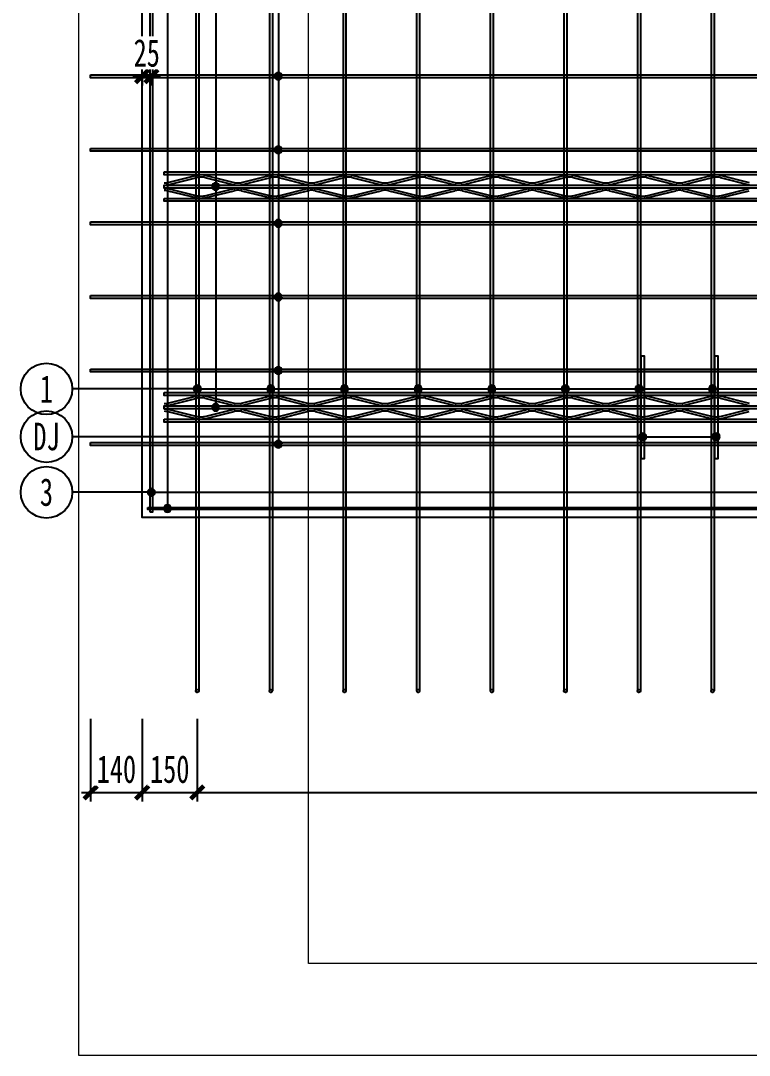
# Model space of a CAD drawing. Extents: x -524 to 129100, y -10500 to 1.
# Drawn here: x 68393 to 70372, y -10500 to -7687 of the extents above; entities that cross this region are included whole.
import ezdxf

# ---------------------------------------------------------------- set-up
doc = ezdxf.new("R2010")
doc.units = 0
doc.header["$LTSCALE"] = 250
doc.linetypes.add('BeePC_CENTER', pattern=[2, 1.25, -0.25, 0.25, -0.25])
doc.layers.get('0').update_dxf_attribs({"linetype": 'CONTINUOUS'})
doc.layers.get('Defpoints').update_dxf_attribs({"linetype": 'CONTINUOUS'})
for name, color, linetype in [('BeePC-CC', 171, 'CONTINUOUS'), ('BeePC-CCBZ', 110, 'CONTINUOUS'), ('BeePC-GJ-LEVEL', 141, 'CONTINUOUS'), ('BeePC-GJ-Truss', 185, 'CONTINUOUS'), ('BeePC-TONG-ZT', 50, 'CONTINUOUS')]:
    doc.layers.add(name, color=color, linetype=linetype)
doc.layers.add('G-ANNO-TTLB', color=7, linetype='CONTINUOUS', lineweight=9)
doc.layers.add('G-ANNO-TTLB-THIN', color=7, linetype='CONTINUOUS', lineweight=9)
doc.styles.add('BeePC_Dim', font='simfang.ttf', dxfattribs={"width": 0.7})
doc.styles.add('通用样式', font='simfang.ttf', dxfattribs={"width": 0.7})
doc.dimstyles.new('BeePC_DIM_25_25', dxfattribs={"dimtxt": 75, "dimasz": 25, "dimexe": 25, "dimexo": 0, "dimgap": 25, "dimtad": 1, "dimdec": 0, "dimzin": 0, "dimdsep": 46, "dimtxsty": 'BeePC_Dim', "dimblk": 'ARCHTICK', "dimcen": 0, "dimdle": 25, "dimclrt": 7, "dimadec": 0, "dimazin": 0, "dimtfac": 1, "dimtdec": 0, "dimtix": 1, "dimtmove": 2, "dimatfit": 3, "dimfxl": 250, "dimfxlon": 1, "dimtfill": 1, "dimtolj": 1, "dimtzin": 0, "dimarcsym": 0})

# ---------------------------------------------------------------- blocks, each defined once
blk = doc.blocks.new('A2-嗡嗡 - A2_嗡嗡-493291-DB1详图')
at = {"layer": 'G-ANNO-TTLB'}
for p, q in [((27.5, -513), (27.5, -113)), ((586.5, -513), (27.5, -513))]:
    blk.add_line(p, q, dxfattribs=at)
at = {"layer": 'G-ANNO-TTLB-THIN'}
for p, q in [((2.5, -103), (2.5, -523)), ((2.5, -523), (596.5, -523))]:
    blk.add_line(p, q, dxfattribs=at)
blk = doc.blocks.new('_ArchTick')
at = {"color": 0, "linetype": 'ByBlock', "const_width": 0.5}
blk.add_lwpolyline([(-0.71, -0.71), (0.71, 0.71)], dxfattribs=at)
blk = doc.blocks.new('*D134')
at = {"layer": 'BeePC-CCBZ', "color": 0, "lineweight": -2, "transparency": 16777216}
for p, q in [((68582.8, -9585.4), (68582.8, -9810.4)), ((68722.8, -9585.4), (68722.8, -9810.4)), ((68557.8, -9785.4), (68747.8, -9785.4))]:
    blk.add_line(p, q, dxfattribs=at)
at = {"layer": 'Defpoints', "color": 0, "transparency": 16777216}
for p in [(68722.8, -7838.4), (68582.8, -8838.4), (68722.8, -9785.4)]:
    blk.add_point(p, dxfattribs=at)
at = {"layer": 'BeePC-CCBZ', "color": 0, "lineweight": -2, "transparency": 16777216, "xscale": 25, "yscale": 25, "zscale": 25}
blk.add_blockref('_ArchTick', (68582.8, -9785.4), dxfattribs=at)
at = {"layer": 'BeePC-CCBZ', "color": 0, "lineweight": -2, "transparency": 16777216, "xscale": 25, "yscale": 25, "zscale": 25, "rotation": 180}
blk.add_blockref('_ArchTick', (68722.8, -9785.4), dxfattribs=at)
at = {"layer": 'BeePC-CCBZ', "color": 7, "linetype": 'BeePC_CENTER', "transparency": 16777216, "insert": (68652.8, -9722.5), "char_height": 75, "attachment_point": 5, "style": 'BeePC_Dim', "bg_fill": 3, "box_fill_scale": 1.1, "bg_fill_color": 256, "bg_fill_true_color": 13158600, "bg_fill_transparency": 0}
blk.add_mtext('\\A1;140', dxfattribs=at)
blk = doc.blocks.new('*D135')
at = {"layer": 'BeePC-CCBZ', "color": 0, "lineweight": -2, "transparency": 16777216}
for p, q in [((68722.8, -9585.4), (68722.8, -9810.4)), ((68872.6, -9585.4), (68872.6, -9810.4)), ((68697.8, -9785.4), (68897.6, -9785.4))]:
    blk.add_line(p, q, dxfattribs=at)
at = {"layer": 'Defpoints', "color": 0, "transparency": 16777216}
for p in [(68722.8, -7838.4), (68872.6, -7838.4), (68872.6, -9785.4)]:
    blk.add_point(p, dxfattribs=at)
at = {"layer": 'BeePC-CCBZ', "color": 0, "lineweight": -2, "transparency": 16777216, "xscale": 25, "yscale": 25, "zscale": 25}
blk.add_blockref('_ArchTick', (68722.8, -9785.4), dxfattribs=at)
at = {"layer": 'BeePC-CCBZ', "color": 0, "lineweight": -2, "transparency": 16777216, "xscale": 25, "yscale": 25, "zscale": 25, "rotation": 180}
blk.add_blockref('_ArchTick', (68872.6, -9785.4), dxfattribs=at)
at = {"layer": 'BeePC-CCBZ', "color": 7, "linetype": 'BeePC_CENTER', "transparency": 16777216, "insert": (68797.7, -9722.5), "char_height": 75, "attachment_point": 5, "style": 'BeePC_Dim', "bg_fill": 3, "box_fill_scale": 1.1, "bg_fill_color": 256, "bg_fill_true_color": 13158600, "bg_fill_transparency": 0}
blk.add_mtext('\\A1;150', dxfattribs=at)
blk = doc.blocks.new('*D136')
at = {"layer": 'BeePC-CCBZ', "color": 0, "lineweight": -2, "transparency": 16777216}
for p, q in [((68872.6, -9585.4), (68872.6, -9810.4)), ((76072.6, -9585.4), (76072.6, -9810.4)), ((68847.6, -9785.4), (76097.6, -9785.4))]:
    blk.add_line(p, q, dxfattribs=at)
at = {"layer": 'Defpoints', "color": 0, "transparency": 16777216}
for p in [(68872.6, -7838.4), (76072.6, -7838.4), (76072.6, -9785.4)]:
    blk.add_point(p, dxfattribs=at)
at = {"layer": 'BeePC-CCBZ', "color": 0, "lineweight": -2, "transparency": 16777216, "xscale": 25, "yscale": 25, "zscale": 25, "rotation": 180}
blk.add_blockref('_ArchTick', (68872.6, -9785.4), dxfattribs=at)
at = {"layer": 'BeePC-CCBZ', "color": 0, "lineweight": -2, "transparency": 16777216, "xscale": 25, "yscale": 25, "zscale": 25}
blk.add_blockref('_ArchTick', (76072.6, -9785.4), dxfattribs=at)
at = {"layer": 'BeePC-CCBZ', "color": 7, "linetype": 'BeePC_CENTER', "transparency": 16777216, "insert": (72472.6, -9722.5), "char_height": 75, "attachment_point": 5, "style": 'BeePC_Dim', "bg_fill": 3, "box_fill_scale": 1.1, "bg_fill_color": 256, "bg_fill_true_color": 13158600, "bg_fill_transparency": 0}
blk.add_mtext('\\A1;200x36=7200', dxfattribs=at)
blk = doc.blocks.new('*D141')
at = {"layer": 'BeePC-CCBZ', "color": 0, "lineweight": -2, "transparency": 16777216}
for p, q in [((76704.4, -9013.4), (76704.4, -9538.4)), ((76504.4, -9038.4), (76729.4, -9038.4)), ((76504.4, -9513.4), (76729.4, -9513.4))]:
    blk.add_line(p, q, dxfattribs=at)
at = {"layer": 'Defpoints', "color": 0, "transparency": 16777216}
for p in [(72482.6, -9038.4), (68872.6, -9513.4), (76704.4, -9513.4)]:
    blk.add_point(p, dxfattribs=at)
at = {"layer": 'BeePC-CCBZ', "color": 0, "lineweight": -2, "transparency": 16777216, "xscale": 25, "yscale": 25, "zscale": 25}
for p, rotation in [((76704.4, -9038.4), 90), ((76704.4, -9513.4), 270)]:
    blk.add_blockref('_ArchTick', p, dxfattribs=dict(at, rotation=rotation))
at = {"layer": 'BeePC-CCBZ', "color": 7, "linetype": 'BeePC_CENTER', "transparency": 16777216, "insert": (76641.5, -9275.9), "char_height": 75, "attachment_point": 5, "rotation": 90, "style": 'BeePC_Dim', "bg_fill": 3, "box_fill_scale": 1.1, "bg_fill_color": 256, "bg_fill_true_color": 13158600, "bg_fill_transparency": 0}
blk.add_mtext('\\A1;475', dxfattribs=at)
blk = doc.blocks.new('*D144')
at = {"layer": 'BeePC-CCBZ', "color": 0, "lineweight": -2, "transparency": 16777216}
for p, q in [((68772.8, -7838.4), (68697.8, -7838.4)), ((68722.8, -7838.4), (68722.8, -7863.4)), ((68747.8, -7838.4), (68747.8, -7863.4))]:
    blk.add_line(p, q, dxfattribs=at)
at = {"layer": 'Defpoints', "color": 0, "transparency": 16777216}
for p in [(68722.8, -7838.4), (68722.8, -7838.4), (68747.8, -7838.4)]:
    blk.add_point(p, dxfattribs=at)
at = {"layer": 'BeePC-CCBZ', "color": 0, "lineweight": -2, "transparency": 16777216, "xscale": 25, "yscale": 25, "zscale": 25}
blk.add_blockref('_ArchTick', (68722.8, -7838.4), dxfattribs=at)
at = {"layer": 'BeePC-CCBZ', "color": 0, "lineweight": -2, "transparency": 16777216, "xscale": 25, "yscale": 25, "zscale": 25, "rotation": 180}
blk.add_blockref('_ArchTick', (68747.8, -7838.4), dxfattribs=at)
at = {"layer": 'BeePC-CCBZ', "color": 7, "linetype": 'BeePC_CENTER', "transparency": 16777216, "insert": (68735.3, -7775.5), "char_height": 75, "attachment_point": 5, "style": 'BeePC_Dim', "bg_fill": 3, "box_fill_scale": 1.1, "bg_fill_color": 256, "bg_fill_true_color": 13158600, "bg_fill_transparency": 0}
blk.add_mtext('\\A1;25', dxfattribs=at)
blk = doc.blocks.new('BeePC_TagPoint')
h = blk.add_hatch(color=256)
edge = h.paths.add_edge_path(flags=0)
edge.add_arc((0, 0), 10, 0, 180)
edge.add_arc((0, 0), 10, 180, 360)
blk.add_lwpolyline([(10, 0, 1), (-10, 0, 1)], format="xyb", close=True)

msp = doc.modelspace()

# ---------------------------------------------------------------- linework, layer by layer
at = {"layer": 'BeePC-CC'}
for centre in [(68462.8, -8688.4), (68462.8, -8818.4), (68462.8, -8969.4)]:
    msp.add_circle(centre, 70, dxfattribs=at)

# ---------------------------------------------------------------- block references
at = {"xscale": 25, "yscale": 25, "zscale": 25}
msp.add_blockref('A2-嗡嗡 - A2_嗡嗡-493291-DB1详图', (68487.5, 2575), dxfattribs=at)

# ---------------------------------------------------------------- texts
at = {"layer": 'BeePC-CC', "char_height": 75, "attachment_point": 5, "style": '通用样式'}
for s, insert in [('1', (68462.8, -8688.4)), ('DJ', (68462.8, -8818.4)), ('3', (68462.8, -8969.4))]:
    msp.add_mtext(s, dxfattribs=dict(at, insert=insert))

# ---------------------------------------------------------------- next in the draw order: linework, layer by layer
for points in [[(70078.6, -8878.4), (70078.6, -8598.4), (70086.6, -8598.4), (70086.6, -8878.4), (70078.6, -8878.4)], [(70278.6, -8878.4), (70278.6, -8598.4), (70286.6, -8598.4), (70286.6, -8878.4), (70278.6, -8878.4)]]:
    msp.add_lwpolyline(points)
at = {"layer": 'BeePC-GJ-LEVEL'}
for points in [[(68868.6, -6167.4), (68868.6, -9509.4)], [(68876.6, -6167.4), (68876.6, -9509.4)], [(69068.6, -6167.4), (69068.6, -9509.4)], [(69076.6, -6167.4), (69076.6, -9509.4)], [(69268.6, -6167.4), (69268.6, -9509.4)], [(69276.6, -6167.4), (69276.6, -9509.4)], [(69468.6, -6167.4), (69468.6, -9509.4)], [(69476.6, -6167.4), (69476.6, -9509.4)], [(69668.6, -6167.4), (69668.6, -9509.4)], [(69676.6, -6167.4), (69676.6, -9509.4)], [(69868.6, -6167.4), (69868.6, -9509.4)], [(69876.6, -6167.4), (69876.6, -9509.4)], [(70068.6, -6167.4), (70068.6, -9509.4)], [(70076.6, -6167.4), (70076.6, -9509.4)], [(70268.6, -6167.4), (70268.6, -9509.4)], [(70276.6, -6167.4), (70276.6, -9509.4)], [(68744.8, -9023.4), (68744.8, -6653.4), (68750.8, -6653.4), (68750.8, -9023.4), (68744.8, -9023.4)], [(68582.8, -7834.4), (76432.4, -7834.4), (76432.4, -7842.4), (68582.8, -7842.4), (68582.8, -7834.4)], [(68582.8, -8034.4), (76432.4, -8034.4), (76432.4, -8042.4), (68582.8, -8042.4), (68582.8, -8034.4)], [(68582.8, -8234.4), (76432.4, -8234.4), (76432.4, -8242.4), (68582.8, -8242.4), (68582.8, -8234.4)], [(68582.8, -8434.4), (76432.4, -8434.4), (76432.4, -8442.4), (68582.8, -8442.4), (68582.8, -8434.4)], [(68582.8, -8634.4), (76432.4, -8634.4), (76432.4, -8642.4), (68582.8, -8642.4), (68582.8, -8634.4)], [(68582.8, -8834.4), (76432.4, -8834.4), (76432.4, -8842.4), (68582.8, -8842.4), (68582.8, -8834.4)], [(68737.8, -9010.4), (76227.4, -9010.4), (76227.4, -9016.4), (68737.8, -9016.4), (68737.8, -9010.4)]]:
    msp.add_lwpolyline(points, dxfattribs=at)
for centre in [(68872.6, -9509.4), (69072.6, -9509.4), (69272.6, -9509.4), (69472.6, -9509.4), (69672.6, -9509.4), (69872.6, -9509.4), (70072.6, -9509.4), (70272.6, -9509.4)]:
    msp.add_circle(centre, 4, dxfattribs=at)
at = {"layer": 'BeePC-GJ-Truss'}
for points in [[(68782.6, -8098.4), (76182.6, -8098.4), (76182.6, -8106.4), (68782.6, -8106.4), (68782.6, -8098.4)], [(68782.6, -8128.4), (68785.9, -8128.4), (68789.1, -8128.1), (68792.8, -8127.3), (68872.4, -8107.6)], [(68782.6, -8134.4), (76182.6, -8134.4), (76182.6, -8142.4), (68782.6, -8142.4), (68782.6, -8134.4), (68786, -8134.3), (68789.2, -8133.9), (68792.8, -8133.3), (68872.4, -8113.6)], [(68892.8, -8107.6), (68972.4, -8127.3)], [(68892.8, -8113.6), (68972.4, -8133.3)], [(68992.8, -8127.3), (69072.4, -8107.6)], [(68992.8, -8133.3), (69072.4, -8113.6)], [(69092.8, -8107.6), (69172.4, -8127.3)], [(69092.8, -8113.6), (69172.4, -8133.3)], [(69192.8, -8127.3), (69272.4, -8107.6)], [(69192.8, -8133.3), (69272.4, -8113.6)], [(69292.8, -8107.6), (69372.4, -8127.3)], [(69292.8, -8113.6), (69372.4, -8133.3)], [(69392.8, -8127.3), (69472.4, -8107.6)], [(69392.8, -8133.3), (69472.4, -8113.6)], [(69492.8, -8107.6), (69572.4, -8127.3)], [(69492.8, -8113.6), (69572.4, -8133.3)], [(69592.8, -8127.3), (69672.4, -8107.6)], [(69592.8, -8133.3), (69672.4, -8113.6)], [(69692.8, -8107.6), (69772.4, -8127.3)], [(69692.8, -8113.6), (69772.4, -8133.3)], [(69792.8, -8127.3), (69872.4, -8107.6)], [(69792.8, -8133.3), (69872.4, -8113.6)], [(69892.8, -8107.6), (69972.4, -8127.3)], [(69892.8, -8113.6), (69972.4, -8133.3)], [(69992.8, -8127.3), (70072.4, -8107.6)], [(69992.8, -8133.3), (70072.4, -8113.6)], [(70092.8, -8107.6), (70172.4, -8127.3)], [(70092.8, -8113.6), (70172.4, -8133.3)], [(70192.8, -8127.3), (70272.4, -8107.6)], [(70192.8, -8133.3), (70272.4, -8113.6)], [(70292.8, -8107.6), (70372.4, -8127.3)], [(70292.8, -8113.6), (70372.4, -8133.3)], [(68782.6, -8142.4), (68786, -8142.6), (68789.2, -8142.9), (68792.8, -8143.6), (68872.4, -8163.3)], [(68782.6, -8148.4), (68786.6, -8148.5), (68789.7, -8148.9), (68792.8, -8149.6), (68872.4, -8169.3)], [(68892.8, -8163.3), (68972.4, -8143.6)], [(68892.8, -8169.3), (68972.4, -8149.6)], [(68992.8, -8143.6), (69072.4, -8163.3)], [(68992.8, -8149.6), (69072.4, -8169.3)], [(69092.8, -8163.3), (69172.4, -8143.6)], [(69092.8, -8169.3), (69172.4, -8149.6)], [(69192.8, -8143.6), (69272.4, -8163.3)], [(69192.8, -8149.6), (69272.4, -8169.3)], [(69292.8, -8163.3), (69372.4, -8143.6)], [(69292.8, -8169.3), (69372.4, -8149.6)], [(69392.8, -8143.6), (69472.4, -8163.3)], [(69392.8, -8149.6), (69472.4, -8169.3)], [(69492.8, -8163.3), (69572.4, -8143.6)], [(69492.8, -8169.3), (69572.4, -8149.6)], [(69592.8, -8143.6), (69672.4, -8163.3)], [(69592.8, -8149.6), (69672.4, -8169.3)], [(69692.8, -8163.3), (69772.4, -8143.6)], [(69692.8, -8169.3), (69772.4, -8149.6)], [(69792.8, -8143.6), (69872.4, -8163.3)], [(69792.8, -8149.6), (69872.4, -8169.3)], [(69892.8, -8163.3), (69972.4, -8143.6)], [(69892.8, -8169.3), (69972.4, -8149.6)], [(69992.8, -8143.6), (70072.4, -8163.3)], [(69992.8, -8149.6), (70072.4, -8169.3)], [(70092.8, -8163.3), (70172.4, -8143.6)], [(70092.8, -8169.3), (70172.4, -8149.6)], [(70192.8, -8143.6), (70272.4, -8163.3)], [(70192.8, -8149.6), (70272.4, -8169.3)], [(70292.8, -8163.3), (70372.4, -8143.6)], [(70292.8, -8169.3), (70372.4, -8149.6)], [(68782.6, -8170.4), (76182.6, -8170.4), (76182.6, -8178.4), (68782.6, -8178.4), (68782.6, -8170.4)], [(68782.6, -8698.4), (76182.6, -8698.4), (76182.6, -8706.4), (68782.6, -8706.4), (68782.6, -8698.4)], [(68782.6, -8728.4), (68785.9, -8728.4), (68789.1, -8728.1), (68792.8, -8727.3), (68872.4, -8707.6)], [(68782.6, -8734.4), (76182.6, -8734.4), (76182.6, -8742.4), (68782.6, -8742.4), (68782.6, -8734.4), (68786, -8734.3), (68789.2, -8733.9), (68792.8, -8733.3), (68872.4, -8713.6)], [(68892.8, -8707.6), (68972.4, -8727.3)], [(68892.8, -8713.6), (68972.4, -8733.3)], [(68992.8, -8727.3), (69072.4, -8707.6)], [(68992.8, -8733.3), (69072.4, -8713.6)], [(69092.8, -8707.6), (69172.4, -8727.3)], [(69092.8, -8713.6), (69172.4, -8733.3)], [(69192.8, -8727.3), (69272.4, -8707.6)], [(69192.8, -8733.3), (69272.4, -8713.6)], [(69292.8, -8707.6), (69372.4, -8727.3)], [(69292.8, -8713.6), (69372.4, -8733.3)], [(69392.8, -8727.3), (69472.4, -8707.6)], [(69392.8, -8733.3), (69472.4, -8713.6)], [(69492.8, -8707.6), (69572.4, -8727.3)], [(69492.8, -8713.6), (69572.4, -8733.3)], [(69592.8, -8727.3), (69672.4, -8707.6)], [(69592.8, -8733.3), (69672.4, -8713.6)], [(69692.8, -8707.6), (69772.4, -8727.3)], [(69692.8, -8713.6), (69772.4, -8733.3)], [(69792.8, -8727.3), (69872.4, -8707.6)], [(69792.8, -8733.3), (69872.4, -8713.6)], [(69892.8, -8707.6), (69972.4, -8727.3)], [(69892.8, -8713.6), (69972.4, -8733.3)], [(69992.8, -8727.3), (70072.4, -8707.6)], [(69992.8, -8733.3), (70072.4, -8713.6)], [(70092.8, -8707.6), (70172.4, -8727.3)], [(70092.8, -8713.6), (70172.4, -8733.3)], [(70192.8, -8727.3), (70272.4, -8707.6)], [(70192.8, -8733.3), (70272.4, -8713.6)], [(70292.8, -8707.6), (70372.4, -8727.3)], [(70292.8, -8713.6), (70372.4, -8733.3)], [(68782.6, -8742.4), (68786, -8742.6), (68789.2, -8742.9), (68792.8, -8743.6), (68872.4, -8763.3)], [(68892.8, -8763.3), (68972.4, -8743.6)], [(68992.8, -8743.6), (69072.4, -8763.3)], [(69092.8, -8763.3), (69172.4, -8743.6)], [(69192.8, -8743.6), (69272.4, -8763.3)], [(69292.8, -8763.3), (69372.4, -8743.6)], [(69392.8, -8743.6), (69472.4, -8763.3)], [(69492.8, -8763.3), (69572.4, -8743.6)], [(69592.8, -8743.6), (69672.4, -8763.3)], [(69692.8, -8763.3), (69772.4, -8743.6)], [(69792.8, -8743.6), (69872.4, -8763.3)], [(69892.8, -8763.3), (69972.4, -8743.6)], [(69992.8, -8743.6), (70072.4, -8763.3)], [(70092.8, -8763.3), (70172.4, -8743.6)], [(70192.8, -8743.6), (70272.4, -8763.3)], [(70292.8, -8763.3), (70372.4, -8743.6)], [(68782.6, -8748.4), (68786.6, -8748.5), (68789.7, -8748.9), (68792.8, -8749.6), (68872.4, -8769.3)], [(68782.6, -8770.4), (76182.6, -8770.4), (76182.6, -8778.4), (68782.6, -8778.4), (68782.6, -8770.4)], [(68892.8, -8769.3), (68972.4, -8749.6)], [(68992.8, -8749.6), (69072.4, -8769.3)], [(69092.8, -8769.3), (69172.4, -8749.6)], [(69192.8, -8749.6), (69272.4, -8769.3)], [(69292.8, -8769.3), (69372.4, -8749.6)], [(69392.8, -8749.6), (69472.4, -8769.3)], [(69492.8, -8769.3), (69572.4, -8749.6)], [(69592.8, -8749.6), (69672.4, -8769.3)], [(69692.8, -8769.3), (69772.4, -8749.6)], [(69792.8, -8749.6), (69872.4, -8769.3)], [(69892.8, -8769.3), (69972.4, -8749.6)], [(69992.8, -8749.6), (70072.4, -8769.3)], [(70092.8, -8769.3), (70172.4, -8749.6)], [(70192.8, -8749.6), (70272.4, -8769.3)], [(70292.8, -8769.3), (70372.4, -8749.6)]]:
    msp.add_lwpolyline(points, dxfattribs=at)
for centre, major_axis, start_param, end_param in [((68883.8, -8111.6), (18, 0), 1.635672, 2.256488), ((68881.4, -8115.9), (12, 0), 1.470144, 2.422017), ((68881.4, -8111.6), (18, 0), 0.885104, 1.50592), ((68883.8, -8115.9), (12, 0), 0.719576, 1.671449), ((68981.4, -8125), (12, 0), 3.861169, 4.813041), ((68983.8, -8125), (12, 0), 4.611737, 5.563609), ((69083.8, -8111.6), (18, 0), 1.635672, 2.256488), ((69081.4, -8115.9), (12, 0), 1.470144, 2.422017), ((69081.4, -8111.6), (18, 0), 0.885104, 1.50592), ((69083.8, -8115.9), (12, 0), 0.719576, 1.671449), ((69181.4, -8125), (12, 0), 3.861169, 4.813041), ((69183.8, -8125), (12, 0), 4.611737, 5.563609), ((69283.8, -8111.6), (18, 0), 1.635672, 2.256488), ((69281.4, -8115.9), (12, 0), 1.470144, 2.422017), ((69281.4, -8111.6), (18, 0), 0.885104, 1.50592), ((69283.8, -8115.9), (12, 0), 0.719576, 1.671449), ((69381.4, -8125), (12, 0), 3.861169, 4.813041), ((69383.8, -8125), (12, 0), 4.611737, 5.563609), ((69483.8, -8111.6), (18, 0), 1.635672, 2.256488), ((69481.4, -8115.9), (12, 0), 1.470144, 2.422017), ((69481.4, -8111.6), (18, 0), 0.885104, 1.50592), ((69483.8, -8115.9), (12, 0), 0.719576, 1.671449), ((69581.4, -8125), (12, 0), 3.861169, 4.813041), ((69583.8, -8125), (12, 0), 4.611737, 5.563609), ((69683.8, -8111.6), (18, 0), 1.635672, 2.256488), ((69681.4, -8115.9), (12, 0), 1.470144, 2.422017), ((69681.4, -8111.6), (18, 0), 0.885104, 1.50592), ((69683.8, -8115.9), (12, 0), 0.719576, 1.671449), ((69781.4, -8125), (12, 0), 3.861169, 4.813041), ((69783.8, -8125), (12, 0), 4.611737, 5.563609), ((69883.8, -8111.6), (18, 0), 1.635672, 2.256488), ((69881.4, -8115.9), (12, 0), 1.470144, 2.422017), ((69881.4, -8111.6), (18, 0), 0.885104, 1.50592), ((69883.8, -8115.9), (12, 0), 0.719576, 1.671449), ((69981.4, -8125), (12, 0), 3.861169, 4.813041), ((69983.8, -8125), (12, 0), 4.611737, 5.563609), ((70083.8, -8111.6), (18, 0), 1.635672, 2.256488), ((70081.4, -8115.9), (12, 0), 1.470144, 2.422017), ((70081.4, -8111.6), (18, 0), 0.885104, 1.50592), ((70083.8, -8115.9), (12, 0), 0.719576, 1.671449), ((70181.4, -8125), (12, 0), 3.861169, 4.813041), ((70183.8, -8125), (12, 0), 4.611737, 5.563609), ((70283.8, -8111.6), (18, 0), 1.635672, 2.256488), ((70281.4, -8115.9), (12, 0), 1.470144, 2.422017), ((70281.4, -8111.6), (18, 0), 0.885104, 1.50592), ((70283.8, -8115.9), (12, 0), 0.719576, 1.671449), ((68983.8, -8129.3), (18, 0), 4.026697, 4.647513), ((68983.8, -8147.6), (18, 0), 1.635672, 2.256488), ((68981.4, -8151.9), (12, 0), 1.470144, 2.422017), ((68981.4, -8129.3), (18, 0), 4.777265, 5.398081), ((68981.4, -8147.6), (18, 0), 0.885104, 1.50592), ((68983.8, -8151.9), (12, 0), 0.719576, 1.671449), ((69183.8, -8129.3), (18, 0), 4.026697, 4.647513), ((69183.8, -8147.6), (18, 0), 1.635672, 2.256488), ((69181.4, -8151.9), (12, 0), 1.470144, 2.422017), ((69181.4, -8129.3), (18, 0), 4.777265, 5.398081), ((69181.4, -8147.6), (18, 0), 0.885104, 1.50592), ((69183.8, -8151.9), (12, 0), 0.719576, 1.671449), ((69383.8, -8129.3), (18, 0), 4.026697, 4.647513), ((69383.8, -8147.6), (18, 0), 1.635672, 2.256488), ((69381.4, -8151.9), (12, 0), 1.470144, 2.422017), ((69381.4, -8129.3), (18, 0), 4.777265, 5.398081), ((69381.4, -8147.6), (18, 0), 0.885104, 1.50592), ((69383.8, -8151.9), (12, 0), 0.719576, 1.671449), ((69583.8, -8129.3), (18, 0), 4.026697, 4.647513), ((69583.8, -8147.6), (18, 0), 1.635672, 2.256488), ((69581.4, -8151.9), (12, 0), 1.470144, 2.422017), ((69581.4, -8129.3), (18, 0), 4.777265, 5.398081), ((69581.4, -8147.6), (18, 0), 0.885104, 1.50592), ((69583.8, -8151.9), (12, 0), 0.719576, 1.671449), ((69783.8, -8129.3), (18, 0), 4.026697, 4.647513), ((69783.8, -8147.6), (18, 0), 1.635672, 2.256488), ((69781.4, -8151.9), (12, 0), 1.470144, 2.422017), ((69781.4, -8129.3), (18, 0), 4.777265, 5.398081), ((69781.4, -8147.6), (18, 0), 0.885104, 1.50592), ((69783.8, -8151.9), (12, 0), 0.719576, 1.671449), ((69983.8, -8129.3), (18, 0), 4.026697, 4.647513), ((69983.8, -8147.6), (18, 0), 1.635672, 2.256488), ((69981.4, -8151.9), (12, 0), 1.470144, 2.422017), ((69981.4, -8129.3), (18, 0), 4.777265, 5.398081), ((69981.4, -8147.6), (18, 0), 0.885104, 1.50592), ((69983.8, -8151.9), (12, 0), 0.719576, 1.671449), ((70183.8, -8129.3), (18, 0), 4.026697, 4.647513), ((70183.8, -8147.6), (18, 0), 1.635672, 2.256488), ((70181.4, -8151.9), (12, 0), 1.470144, 2.422017), ((70181.4, -8129.3), (18, 0), 4.777265, 5.398081), ((70181.4, -8147.6), (18, 0), 0.885104, 1.50592), ((70183.8, -8151.9), (12, 0), 0.719576, 1.671449), ((68881.4, -8161), (12, 0), 3.861169, 4.813041), ((68883.8, -8165.3), (18, 0), 4.026697, 4.647513), ((68883.8, -8161), (12, 0), 4.611737, 5.563609), ((68881.4, -8165.3), (18, 0), 4.777265, 5.398081), ((69081.4, -8161), (12, 0), 3.861169, 4.813041), ((69083.8, -8165.3), (18, 0), 4.026697, 4.647513), ((69083.8, -8161), (12, 0), 4.611737, 5.563609), ((69081.4, -8165.3), (18, 0), 4.777265, 5.398081), ((69281.4, -8161), (12, 0), 3.861169, 4.813041), ((69283.8, -8165.3), (18, 0), 4.026697, 4.647513), ((69283.8, -8161), (12, 0), 4.611737, 5.563609), ((69281.4, -8165.3), (18, 0), 4.777265, 5.398081), ((69481.4, -8161), (12, 0), 3.861169, 4.813041), ((69483.8, -8165.3), (18, 0), 4.026697, 4.647513), ((69483.8, -8161), (12, 0), 4.611737, 5.563609), ((69481.4, -8165.3), (18, 0), 4.777265, 5.398081), ((69681.4, -8161), (12, 0), 3.861169, 4.813041), ((69683.8, -8165.3), (18, 0), 4.026697, 4.647513), ((69683.8, -8161), (12, 0), 4.611737, 5.563609), ((69681.4, -8165.3), (18, 0), 4.777265, 5.398081), ((69881.4, -8161), (12, 0), 3.861169, 4.813041), ((69883.8, -8165.3), (18, 0), 4.026697, 4.647513), ((69883.8, -8161), (12, 0), 4.611737, 5.563609), ((69881.4, -8165.3), (18, 0), 4.777265, 5.398081), ((70081.4, -8161), (12, 0), 3.861169, 4.813041), ((70083.8, -8165.3), (18, 0), 4.026697, 4.647513), ((70083.8, -8161), (12, 0), 4.611737, 5.563609), ((70081.4, -8165.3), (18, 0), 4.777265, 5.398081), ((70281.4, -8161), (12, 0), 3.861169, 4.813041), ((70283.8, -8165.3), (18, 0), 4.026697, 4.647513), ((70283.8, -8161), (12, 0), 4.611737, 5.563609), ((70281.4, -8165.3), (18, 0), 4.777265, 5.398081), ((68883.8, -8711.6), (18, 0), 1.635672, 2.256488), ((68881.4, -8715.9), (12, 0), 1.470144, 2.422017), ((68881.4, -8711.6), (18, 0), 0.885104, 1.50592), ((68883.8, -8715.9), (12, 0), 0.719576, 1.671449), ((69083.8, -8711.6), (18, 0), 1.635672, 2.256488), ((69081.4, -8715.9), (12, 0), 1.470144, 2.422017), ((69081.4, -8711.6), (18, 0), 0.885104, 1.50592), ((69083.8, -8715.9), (12, 0), 0.719576, 1.671449), ((69283.8, -8711.6), (18, 0), 1.635672, 2.256488), ((69281.4, -8715.9), (12, 0), 1.470144, 2.422017), ((69281.4, -8711.6), (18, 0), 0.885104, 1.50592), ((69283.8, -8715.9), (12, 0), 0.719576, 1.671449), ((69483.8, -8711.6), (18, 0), 1.635672, 2.256488), ((69481.4, -8715.9), (12, 0), 1.470144, 2.422017), ((69481.4, -8711.6), (18, 0), 0.885104, 1.50592), ((69483.8, -8715.9), (12, 0), 0.719576, 1.671449), ((69683.8, -8711.6), (18, 0), 1.635672, 2.256488), ((69681.4, -8715.9), (12, 0), 1.470144, 2.422017), ((69681.4, -8711.6), (18, 0), 0.885104, 1.50592), ((69683.8, -8715.9), (12, 0), 0.719576, 1.671449), ((69883.8, -8711.6), (18, 0), 1.635672, 2.256488), ((69881.4, -8715.9), (12, 0), 1.470144, 2.422017), ((69881.4, -8711.6), (18, 0), 0.885104, 1.50592), ((69883.8, -8715.9), (12, 0), 0.719576, 1.671449), ((70083.8, -8711.6), (18, 0), 1.635672, 2.256488), ((70081.4, -8715.9), (12, 0), 1.470144, 2.422017), ((70081.4, -8711.6), (18, 0), 0.885104, 1.50592), ((70083.8, -8715.9), (12, 0), 0.719576, 1.671449), ((70283.8, -8711.6), (18, 0), 1.635672, 2.256488), ((70281.4, -8715.9), (12, 0), 1.470144, 2.422017), ((70281.4, -8711.6), (18, 0), 0.885104, 1.50592), ((70283.8, -8715.9), (12, 0), 0.719576, 1.671449), ((68981.4, -8725), (12, 0), 3.861169, 4.813041), ((68983.8, -8729.3), (18, 0), 4.026697, 4.647513), ((68983.8, -8747.6), (18, 0), 1.635672, 2.256488), ((68983.8, -8725), (12, 0), 4.611737, 5.563609), ((68981.4, -8729.3), (18, 0), 4.777265, 5.398081), ((68981.4, -8747.6), (18, 0), 0.885104, 1.50592), ((69181.4, -8725), (12, 0), 3.861169, 4.813041), ((69183.8, -8729.3), (18, 0), 4.026697, 4.647513), ((69183.8, -8747.6), (18, 0), 1.635672, 2.256488), ((69183.8, -8725), (12, 0), 4.611737, 5.563609), ((69181.4, -8729.3), (18, 0), 4.777265, 5.398081), ((69181.4, -8747.6), (18, 0), 0.885104, 1.50592), ((69381.4, -8725), (12, 0), 3.861169, 4.813041), ((69383.8, -8729.3), (18, 0), 4.026697, 4.647513), ((69383.8, -8747.6), (18, 0), 1.635672, 2.256488), ((69383.8, -8725), (12, 0), 4.611737, 5.563609), ((69381.4, -8729.3), (18, 0), 4.777265, 5.398081), ((69381.4, -8747.6), (18, 0), 0.885104, 1.50592), ((69581.4, -8725), (12, 0), 3.861169, 4.813041), ((69583.8, -8729.3), (18, 0), 4.026697, 4.647513), ((69583.8, -8747.6), (18, 0), 1.635672, 2.256488), ((69583.8, -8725), (12, 0), 4.611737, 5.563609), ((69581.4, -8729.3), (18, 0), 4.777265, 5.398081), ((69581.4, -8747.6), (18, 0), 0.885104, 1.50592), ((69781.4, -8725), (12, 0), 3.861169, 4.813041), ((69783.8, -8729.3), (18, 0), 4.026697, 4.647513), ((69783.8, -8747.6), (18, 0), 1.635672, 2.256488), ((69783.8, -8725), (12, 0), 4.611737, 5.563609), ((69781.4, -8729.3), (18, 0), 4.777265, 5.398081), ((69781.4, -8747.6), (18, 0), 0.885104, 1.50592), ((69981.4, -8725), (12, 0), 3.861169, 4.813041), ((69983.8, -8729.3), (18, 0), 4.026697, 4.647513), ((69983.8, -8747.6), (18, 0), 1.635672, 2.256488), ((69983.8, -8725), (12, 0), 4.611737, 5.563609), ((69981.4, -8729.3), (18, 0), 4.777265, 5.398081), ((69981.4, -8747.6), (18, 0), 0.885104, 1.50592), ((70181.4, -8725), (12, 0), 3.861169, 4.813041), ((70183.8, -8729.3), (18, 0), 4.026697, 4.647513), ((70183.8, -8747.6), (18, 0), 1.635672, 2.256488), ((70183.8, -8725), (12, 0), 4.611737, 5.563609), ((70181.4, -8729.3), (18, 0), 4.777265, 5.398081), ((70181.4, -8747.6), (18, 0), 0.885104, 1.50592), ((68881.4, -8761), (12, 0), 3.861169, 4.813041), ((68883.8, -8765.3), (18, 0), 4.026697, 4.647513), ((68883.8, -8761), (12, 0), 4.611737, 5.563609), ((68881.4, -8765.3), (18, 0), 4.777265, 5.398081), ((68981.4, -8751.9), (12, 0), 1.470144, 2.422017), ((68983.8, -8751.9), (12, 0), 0.719576, 1.671449), ((69081.4, -8761), (12, 0), 3.861169, 4.813041), ((69083.8, -8765.3), (18, 0), 4.026697, 4.647513), ((69083.8, -8761), (12, 0), 4.611737, 5.563609), ((69081.4, -8765.3), (18, 0), 4.777265, 5.398081), ((69181.4, -8751.9), (12, 0), 1.470144, 2.422017), ((69183.8, -8751.9), (12, 0), 0.719576, 1.671449), ((69281.4, -8761), (12, 0), 3.861169, 4.813041), ((69283.8, -8765.3), (18, 0), 4.026697, 4.647513), ((69283.8, -8761), (12, 0), 4.611737, 5.563609), ((69281.4, -8765.3), (18, 0), 4.777265, 5.398081), ((69381.4, -8751.9), (12, 0), 1.470144, 2.422017), ((69383.8, -8751.9), (12, 0), 0.719576, 1.671449), ((69481.4, -8761), (12, 0), 3.861169, 4.813041), ((69483.8, -8765.3), (18, 0), 4.026697, 4.647513), ((69483.8, -8761), (12, 0), 4.611737, 5.563609), ((69481.4, -8765.3), (18, 0), 4.777265, 5.398081), ((69581.4, -8751.9), (12, 0), 1.470144, 2.422017), ((69583.8, -8751.9), (12, 0), 0.719576, 1.671449), ((69681.4, -8761), (12, 0), 3.861169, 4.813041), ((69683.8, -8765.3), (18, 0), 4.026697, 4.647513), ((69683.8, -8761), (12, 0), 4.611737, 5.563609), ((69681.4, -8765.3), (18, 0), 4.777265, 5.398081), ((69781.4, -8751.9), (12, 0), 1.470144, 2.422017), ((69783.8, -8751.9), (12, 0), 0.719576, 1.671449), ((69881.4, -8761), (12, 0), 3.861169, 4.813041), ((69883.8, -8765.3), (18, 0), 4.026697, 4.647513), ((69883.8, -8761), (12, 0), 4.611737, 5.563609), ((69881.4, -8765.3), (18, 0), 4.777265, 5.398081), ((69981.4, -8751.9), (12, 0), 1.470144, 2.422017), ((69983.8, -8751.9), (12, 0), 0.719576, 1.671449), ((70081.4, -8761), (12, 0), 3.861169, 4.813041), ((70083.8, -8765.3), (18, 0), 4.026697, 4.647513), ((70083.8, -8761), (12, 0), 4.611737, 5.563609), ((70081.4, -8765.3), (18, 0), 4.777265, 5.398081), ((70181.4, -8751.9), (12, 0), 1.470144, 2.422017), ((70183.8, -8751.9), (12, 0), 0.719576, 1.671449), ((70281.4, -8761), (12, 0), 3.861169, 4.813041), ((70283.8, -8765.3), (18, 0), 4.026697, 4.647513), ((70283.8, -8761), (12, 0), 4.611737, 5.563609), ((70281.4, -8765.3), (18, 0), 4.777265, 5.398081)]:
    msp.add_ellipse(centre, major_axis=major_axis, ratio=0.288551, start_param=start_param, end_param=end_param, dxfattribs=at)
at = {"layer": 'BeePC-TONG-ZT'}
msp.add_lwpolyline([(68722.8, -6638.4), (76242.4, -6638.4), (76242.4, -9038.4), (68722.8, -9038.4), (68722.8, -6638.4)], dxfattribs=at)

# ---------------------------------------------------------------- next in the draw order: dimensions: what is measured, and where the dimension line sits
at = {"layer": 'BeePC-CCBZ'}
dim = msp.add_linear_dim(base=(68722.8, -9785.4), p1=(68582.8, -8838.4), p2=(68722.8, -7838.4), angle=0, dimstyle='BeePC_DIM_25_25', override={"dimfxl": 200}, dxfattribs=at)
dim.commit()
dim.dimension.update_dxf_attribs({"geometry": '*D134', "text_midpoint": (68652.8, -9722.5)})

# ---------------------------------------------------------------- next in the draw order: dimensions: what is measured, and where the dimension line sits
dim = msp.add_linear_dim(base=(68872.6, -9785.4), p1=(68722.8, -7838.4), p2=(68872.6, -7838.4), angle=0, dimstyle='BeePC_DIM_25_25', override={"dimfxl": 200}, dxfattribs=at)
dim.commit()
dim.dimension.update_dxf_attribs({"geometry": '*D135', "text_midpoint": (68797.7, -9722.5)})

# ---------------------------------------------------------------- next in the draw order: linework, layer by layer
at = {"layer": 'BeePC-CC'}
msp.add_line((68747.8, -8969.4), (68532.8, -8969.4), dxfattribs=at)

# ---------------------------------------------------------------- next in the draw order: block references
for p in [(68747.8, -8969.4), (68791.8, -9013.4)]:
    msp.add_blockref('BeePC_TagPoint', p, dxfattribs=at)

# ---------------------------------------------------------------- next in the draw order: dimensions: what is measured, and where the dimension line sits
at = {"layer": 'BeePC-CCBZ'}
dim = msp.add_linear_dim(base=(68722.8, -7838.4), p1=(68747.8, -7838.4), p2=(68722.8, -7838.4), angle=180, dimstyle='BeePC_DIM_25_25', override={"dimfxl": 50}, dxfattribs=at)
dim.commit()
dim.dimension.update_dxf_attribs({"geometry": '*D144', "text_midpoint": (68735.3, -7775.5)})
dim = msp.add_linear_dim(base=(76072.6, -9785.4), p1=(68872.6, -7838.4), p2=(76072.6, -7838.4), angle=0, text='200x36=7200', dimstyle='BeePC_DIM_25_25', override={"dimfxl": 200}, dxfattribs=at)
dim.commit()
dim.dimension.update_dxf_attribs({"geometry": '*D136', "text_midpoint": (72472.6, -9722.5)})

# ---------------------------------------------------------------- next in the draw order: linework, layer by layer
at = {"layer": 'BeePC-CC'}
for p, q in [((68791.8, -6663.4), (68791.8, -9013.4)), ((68922.6, -7538.4), (68922.6, -8138.4)), ((69092.8, -7638.4), (69092.8, -7838.4)), ((69092.8, -7838.4), (69092.8, -8038.4)), ((69092.8, -8038.4), (69092.8, -8238.4)), ((68922.6, -8138.4), (68922.6, -8738.4)), ((69092.8, -8238.4), (69092.8, -8438.4)), ((69092.8, -8438.4), (69092.8, -8638.4)), ((69092.8, -8638.4), (69092.8, -8838.4)), ((68872.6, -8688.4), (68532.8, -8688.4)), ((68872.6, -8688.4), (69072.6, -8688.4)), ((69072.6, -8688.4), (69272.6, -8688.4)), ((69272.6, -8688.4), (69472.6, -8688.4)), ((69472.6, -8688.4), (69672.6, -8688.4)), ((69672.6, -8688.4), (69872.6, -8688.4)), ((69872.6, -8688.4), (70072.6, -8688.4)), ((70072.6, -8688.4), (70272.6, -8688.4)), ((70272.6, -8688.4), (70472.6, -8688.4)), ((70082.6, -8818.4), (68532.8, -8818.4)), ((70082.6, -8818.4), (70282.6, -8818.4)), ((68747.8, -8969.4), (76217.4, -8969.4))]:
    msp.add_line(p, q, dxfattribs=at)

# ---------------------------------------------------------------- next in the draw order: block references
for p in [(69092.8, -7838.4), (69092.8, -8038.4), (68922.6, -8138.4), (69092.8, -8238.4), (69092.8, -8438.4), (69092.8, -8638.4), (68872.6, -8688.4), (69072.6, -8688.4), (69272.6, -8688.4), (69472.6, -8688.4), (69672.6, -8688.4), (69872.6, -8688.4), (70072.6, -8688.4), (70272.6, -8688.4), (68922.6, -8738.4), (69092.8, -8838.4), (70082.6, -8818.4), (70282.6, -8818.4)]:
    msp.add_blockref('BeePC_TagPoint', p, dxfattribs=at)

# ---------------------------------------------------------------- next in the draw order: dimensions: what is measured, and where the dimension line sits
at = {"layer": 'BeePC-CCBZ'}
dim = msp.add_linear_dim(base=(76704.4, -9513.4), p1=(72482.6, -9038.4), p2=(68872.6, -9513.4), angle=90, dimstyle='BeePC_DIM_25_25', override={"dimfxl": 200}, dxfattribs=at)
dim.commit()
dim.dimension.update_dxf_attribs({"geometry": '*D141', "text_midpoint": (76641.5, -9275.9)})

doc.saveas('drawing.dxf')
